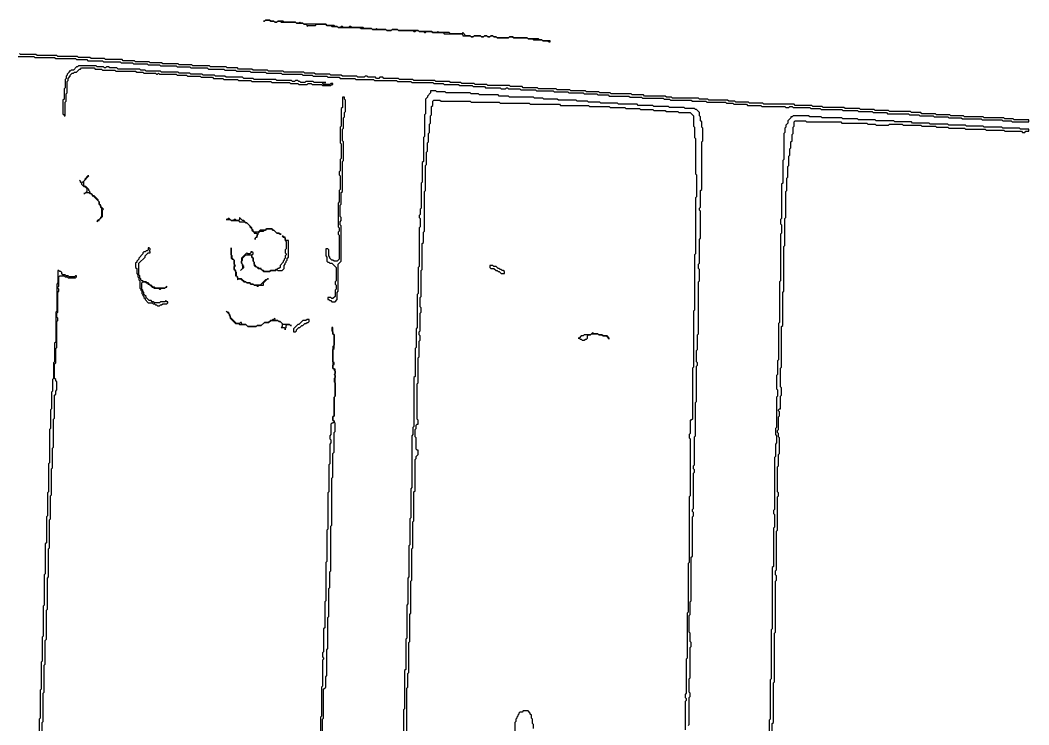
# Model space of a CAD drawing. Header units: metres. Extents: x 0 to 500, y 0 to 703.
# Drawn here: x 378.5 to 499.9, y 168.7 to 253.5 of the extents above; entities that cross this region are included whole.
import ezdxf

# ---------------------------------------------------------------- set-up
doc = ezdxf.new("R2010")
doc.units = ezdxf.units.M

msp = doc.modelspace()

# ---------------------------------------------------------------- linework, layer by layer
for points in [[(408, 253.5), (407.875, 253.375), (407.75, 253.375), (407.875, 253.375), (408, 253.5), (408.5, 253.5), (408.625, 253.375), (409, 253.375), (409.125, 253.25), (409.375, 253.25), (409.5, 253.375), (409.75, 253.375), (409.875, 253.25), (411.625, 253.25), (411.75, 253.125), (412.5, 253.125), (412.625, 253), (412.875, 253), (413, 252.875), (413, 252.75), (413.125, 252.875), (414, 252.875), (414.125, 253), (415.25, 253), (415.375, 252.875), (415.875, 252.875), (416, 252.75), (416.625, 252.75), (416.75, 252.625), (419.375, 252.625), (419.5, 252.5), (420.75, 252.5), (420.875, 252.375), (422.5, 252.375), (422.625, 252.25), (423.125, 252.25), (423.25, 252.375), (423.875, 252.375), (424, 252.25), (425.75, 252.25), (425.875, 252.125), (426, 252.125), (426.125, 252.25), (426.375, 252.25), (426.5, 252.125), (427, 252.125), (427.125, 252), (427.25, 252), (427.375, 252.125), (428, 252.125), (428.125, 252), (429.375, 252), (429.5, 251.875), (431.625, 251.875), (431.75, 251.75), (431.75, 251.625), (432.625, 251.625), (432.75, 251.5), (433, 251.5), (433.125, 251.625), (433.875, 251.625), (434, 251.5), (434.25, 251.5), (434.375, 251.625), (434.625, 251.625), (434.75, 251.5), (435, 251.5), (435.125, 251.625), (435.375, 251.625), (435.5, 251.5), (435.75, 251.5), (435.875, 251.375), (437.25, 251.375), (437.375, 251.5), (437.75, 251.5), (437.875, 251.375), (439.5, 251.375), (439.625, 251.25), (440.125, 251.25), (440.25, 251.125), (441.25, 251.125), (441.375, 251), (442, 251), (442.125, 250.875), (442.25, 250.875), (442.25, 251), (441.375, 251), (441.25, 251.125), (441, 251.125), (440.875, 251.25), (439.625, 251.25), (439.5, 251.375), (437.875, 251.375), (437.75, 251.5), (437.375, 251.5), (437.25, 251.375), (435.875, 251.375), (435.75, 251.5), (435.5, 251.5), (435.375, 251.625), (435.125, 251.625), (435, 251.5), (434.75, 251.5), (434.625, 251.625), (434.375, 251.625), (434.25, 251.5), (434, 251.5), (433.875, 251.625), (433.125, 251.625), (433, 251.5), (432.75, 251.5), (432.625, 251.625), (432.125, 251.625), (431.75, 252), (431.625, 251.875), (430.25, 251.875), (430.125, 252), (428.875, 252), (428.75, 252.125), (428.625, 252), (428.125, 252), (428, 252.125), (426.5, 252.125), (426.375, 252.25), (424, 252.25), (423.875, 252.375), (423.25, 252.375), (423.125, 252.25), (422.625, 252.25), (422.5, 252.375), (421.5, 252.375), (421.375, 252.5), (421.25, 252.375), (420.875, 252.375), (420.75, 252.5), (419.875, 252.5), (419.75, 252.625), (418.375, 252.625), (418.25, 252.75), (418.125, 252.75), (418, 252.625), (417.375, 252.625), (417.25, 252.75), (417.125, 252.75), (417, 252.625), (416.75, 252.625), (416.625, 252.75), (416.375, 252.75), (416.25, 252.875), (415.375, 252.875), (415.25, 253), (412.625, 253), (412.5, 253.125), (412.25, 253.125), (412.125, 253.25), (412, 253.125), (411.75, 253.125), (411.625, 253.25), (410.25, 253.25), (410.125, 253.375), (409.5, 253.375), (409.375, 253.25), (409.125, 253.25), (409, 253.375), (408.625, 253.375), (408.5, 253.5)], [(385.5, 248), (385.375, 247.875), (385.25, 247.875), (384.875, 247.5), (384.625, 247.5), (384.5, 247.375), (384.375, 247.375), (384.375, 247.25), (384.125, 247), (384.125, 246.875), (384, 246.75), (384, 246.5), (383.875, 246.375), (383.875, 245.375), (383.75, 245.25), (383.75, 244), (383.625, 243.875), (383.625, 242.25), (383.75, 242.125), (383.75, 242), (383.875, 242), (383.875, 243.625), (384, 243.75), (384, 244.625), (384.125, 244.75), (384.125, 246.125), (384.25, 246.25), (384.25, 246.5), (384.5, 246.75), (384.5, 246.875), (384.75, 247.125), (384.875, 247.125), (385, 247.25), (385.25, 247.25), (385.625, 247.625), (385.75, 247.625), (385.875, 247.75), (387.375, 247.75), (387.5, 247.625), (388.25, 247.625), (388.375, 247.5), (389.875, 247.5), (390, 247.375), (392.375, 247.375), (392.5, 247.25), (393.25, 247.25), (393.375, 247.125), (394.75, 247.125), (394.875, 247), (395, 247), (395.125, 247.125), (395.25, 247), (397.25, 247), (397.375, 246.875), (398.5, 246.875), (398.625, 246.75), (400.125, 246.75), (400.25, 246.625), (401.625, 246.625), (401.75, 246.5), (402.875, 246.5), (403, 246.375), (404.625, 246.375), (404.75, 246.25), (406.25, 246.25), (406.375, 246.125), (408.625, 246.125), (408.75, 246), (410.875, 246), (411, 245.875), (411.875, 245.875), (412, 245.75), (413, 245.75), (413.125, 245.875), (413.5, 245.875), (413.625, 245.75), (414.75, 245.75), (414.875, 245.625), (415.875, 245.625), (416, 245.75), (416.125, 245.75), (416.125, 245.875), (415.875, 245.875), (415.75, 245.75), (415, 245.75), (414.875, 245.875), (415, 246), (415.25, 246), (413.875, 246), (413.75, 246.125), (412.875, 246.125), (412.75, 246), (412.25, 246), (412.125, 246.125), (412, 246.125), (411.875, 246.25), (411.625, 246.25), (411.5, 246.125), (411.25, 246.125), (411.125, 246.25), (409.375, 246.25), (409.25, 246.375), (406.625, 246.375), (406.5, 246.5), (405.375, 246.5), (405.25, 246.625), (403.25, 246.625), (403.125, 246.75), (402, 246.75), (401.875, 246.875), (400.5, 246.875), (400.375, 247), (399, 247), (398.875, 247.125), (397.625, 247.125), (397.5, 247.25), (395.5, 247.25), (395.375, 247.375), (393.625, 247.375), (393.5, 247.5), (393, 247.5), (392.875, 247.625), (390.25, 247.625), (390.125, 247.75), (389.25, 247.75), (389.125, 247.875), (388.875, 247.875), (388.75, 247.75), (388.625, 247.75), (388.5, 247.875), (387.75, 247.875), (387.625, 248)], [(417.25, 244.25), (417.25, 243), (417.125, 242.875), (417.125, 240.75), (417, 240.625), (417, 238.75), (417.125, 238.625), (417.125, 236.875), (417, 236.75), (417, 235.375), (416.875, 235.25), (416.875, 234.875), (417, 234.75), (417, 233.125), (416.875, 233), (416.875, 231.625), (416.75, 231.5), (416.75, 228.625), (416.875, 228.5), (416.875, 228.125), (416.75, 228), (416.75, 227.75), (416.875, 227.625), (416.875, 224.75), (416.625, 224.5), (416.25, 224.5), (416.125, 224.625), (416, 224.625), (415.75, 224.875), (415.75, 225), (415.625, 225.125), (415.625, 225.875), (415.5, 226), (415.25, 226), (415.25, 225.125), (415.375, 225), (415.375, 224.5), (415.5, 224.375), (415.625, 224.375), (415.75, 224.25), (416, 224.25), (416.5, 223.75), (416.5, 222.125), (416.375, 222), (416.375, 221.75), (416.5, 221.625), (416.5, 221.125), (416.375, 221), (416.375, 220.25), (416.125, 220), (416, 220), (415.875, 220.125), (415.5, 220.125), (415.5, 219.875), (415.625, 219.875), (415.75, 219.75), (415.875, 219.75), (416, 219.625), (416.375, 219.625), (416.625, 219.875), (416.625, 220.75), (416.75, 220.875), (416.75, 224.125), (417.125, 224.5), (417.125, 228.75), (417, 228.875), (417, 229.25), (417.125, 229.375), (417.125, 229.75), (417, 229.875), (417, 231.25), (417.125, 231.375), (417.125, 232.75), (417.25, 232.875), (417.25, 236.5), (417.375, 236.625), (417.375, 238.875), (417.25, 239), (417.25, 240.375), (417.375, 240.5), (417.375, 241.75), (417.5, 241.875), (417.5, 242.375), (417.625, 242.5), (417.625, 243.875), (417.5, 244), (417.5, 244.25)], [(386.625, 234.75), (386.25, 234.375), (386.25, 234.25), (385.875, 233.875), (385.75, 234), (385.75, 234.125), (385.625, 234.25), (385.75, 234.125), (385.75, 234), (385.875, 233.875), (385.875, 233.75), (386.125, 233.5), (386.25, 233.5), (386.5, 233.25), (386.5, 232.875), (386.25, 232.625), (386.125, 232.625), (386.25, 232.625), (386.375, 232.75), (386.75, 232.75), (386.875, 232.625), (387, 232.625), (387.125, 232.5), (387.125, 232.375), (387.25, 232.375), (388, 231.625), (388, 231.375), (388.125, 231.25), (388.125, 231), (388.25, 230.875), (388.25, 229.875), (388.125, 229.75), (388.125, 229.625), (387.875, 229.375), (387.75, 229.375), (387.75, 229.25), (387.875, 229.375), (388, 229.375), (388, 229.5), (388.375, 229.875), (388.375, 230.625), (388.5, 230.75), (388.125, 231.125), (388.125, 231.25), (388, 231.375), (388, 231.625), (387.875, 231.75), (387.875, 231.875), (387.375, 232.375), (387.25, 232.375), (386.875, 232.75), (386.875, 232.875), (386.75, 233), (386.75, 233.125), (386.375, 233.5), (386.25, 233.5), (386.125, 233.625), (386.125, 234.125), (386.75, 234.75)], [(404.875, 229.75), (404.875, 229.5), (404.75, 229.375), (404.5, 229.375), (404.375, 229.5), (404.25, 229.5), (404.125, 229.375), (403.875, 229.375), (403.625, 229.625), (403.5, 229.625), (403.375, 229.5), (403.25, 229.5), (403.75, 229.5), (403.875, 229.375), (404.75, 229.375), (404.875, 229.25), (405.5, 229.25), (405.625, 229.125), (405.75, 229.125), (406.125, 228.75), (406.125, 228.625), (406.375, 228.375), (406.375, 228.25), (406.625, 228), (406.625, 227.875), (406.875, 227.875), (407, 227.75), (407, 227.5), (406.75, 227.25), (406.75, 227.125), (406.75, 227.25), (406.875, 227.375), (407, 227.375), (407, 227.625), (407.125, 227.75), (407.125, 227.875), (407.375, 228.125), (407.75, 228.125), (407.875, 228.25), (408, 228.25), (408.125, 228.375), (408.75, 228.375), (408.875, 228.25), (409, 228.25), (409.375, 227.875), (409.625, 227.875), (409.75, 227.75), (409.875, 227.75), (409.75, 227.75), (409.625, 227.875), (409.375, 227.875), (409, 228.25), (408.875, 228.25), (408.75, 228.375), (408.125, 228.375), (408, 228.25), (407.375, 228.25), (407.125, 228), (406.625, 228), (406.5, 228.125), (406.5, 228.25), (406.375, 228.375), (406.375, 228.5), (405.75, 229.125), (405.625, 229.125), (405.375, 229.375), (405.25, 229.375)], [(410, 227.5), (410.125, 227.375), (410.25, 227.375), (410.375, 227.25), (410.375, 227), (410.5, 226.875), (410.5, 226), (410.375, 225.875), (410.375, 225.5), (410.5, 225.375), (410.5, 225.25), (410.375, 225.125), (410.375, 224.875), (410.25, 224.75), (410.25, 224.625), (410.125, 224.5), (410.125, 224.375), (409.75, 224), (409.75, 223.75), (409.625, 223.625), (409.5, 223.625), (409.375, 223.5), (409.25, 223.5), (409.125, 223.375), (408.625, 223.375), (408.5, 223.25), (407.875, 223.25), (407.75, 223.375), (407.625, 223.375), (407.5, 223.5), (407.5, 223.625), (407.25, 223.625), (407.125, 223.75), (407, 223.75), (406.625, 224.125), (406.625, 224.375), (406.5, 224.5), (406.5, 224.875), (406.375, 225), (406.375, 225.25), (406.5, 225.375), (406.5, 225.5), (406.375, 225.625), (406.25, 225.625), (406.25, 225.5), (406.125, 225.375), (405.875, 225.375), (405.75, 225.5), (405.125, 224.875), (405.125, 224.25), (405.25, 224.125), (405.25, 223.625), (405, 223.375), (405.375, 223.75), (405.375, 223.875), (405.25, 224), (405.25, 224.125), (405.125, 224.25), (405.125, 224.5), (405.25, 224.625), (405.25, 224.875), (405.625, 225.25), (406.25, 225.25), (406.375, 225.125), (406.375, 225), (406.5, 224.875), (406.5, 224.5), (406.625, 224.375), (406.625, 224), (406.75, 223.875), (406.875, 223.875), (407.125, 223.625), (407.375, 223.625), (407.75, 223.25), (408.5, 223.25), (408.625, 223.375), (409.25, 223.375), (409.375, 223.5), (409.5, 223.375), (410, 223.375), (410.25, 223.625), (410.25, 224), (410.375, 224.125), (410.375, 224.25), (410.5, 224.375), (410.5, 224.5), (410.625, 224.625), (410.625, 224.875), (410.75, 225), (410.75, 227), (410.5, 227), (410.375, 227.125), (410.375, 227.375), (410.25, 227.375), (410.125, 227.5)], [(393.875, 226.125), (393.875, 225.875), (393.75, 225.75), (393.625, 225.75), (393.5, 225.625), (393.375, 225.625), (393.25, 225.5), (393.25, 225.375), (392.75, 224.875), (392.75, 224.75), (392.5, 224.5), (392.5, 224.375), (392.375, 224.25), (392.375, 223.75), (392.5, 223.625), (392.5, 223), (392.625, 222.875), (392.625, 222.625), (392.75, 222.5), (392.75, 222.25), (392.875, 222.125), (392.875, 221.25), (393, 221.125), (393, 221), (393.125, 220.875), (393.125, 220.625), (393.25, 220.5), (393.25, 220.375), (393.375, 220.25), (393.375, 220.125), (393.5, 220), (393.5, 219.875), (393.875, 219.5), (394.375, 219.5), (394.5, 219.375), (394.625, 219.375), (394.75, 219.25), (394.875, 219.25), (395, 219.125), (395.25, 219.125), (395.375, 219.25), (395.5, 219.25), (395.625, 219.375), (396.125, 219.375), (396.25, 219.5), (396.25, 219.625), (396.125, 219.625), (396, 219.75), (395.875, 219.625), (395.375, 219.625), (395.25, 219.5), (394.625, 219.5), (394.5, 219.625), (394.375, 219.625), (394.25, 219.75), (394, 219.75), (393.625, 220.125), (393.625, 220.25), (393.375, 220.5), (393.375, 220.75), (393.25, 220.875), (393.25, 221), (393.125, 221.125), (393.125, 221.875), (393.25, 222), (393.5, 222), (393.625, 221.875), (393.75, 221.875), (393.875, 221.75), (394, 221.75), (394.375, 221.375), (394.5, 221.375), (394.625, 221.25), (395.125, 221.25), (395.25, 221.125), (395.375, 221.125), (395.5, 221.25), (395.875, 221.25), (396, 221.375), (396.125, 221.375), (396.125, 221.5), (395.875, 221.25), (394.75, 221.25), (394.625, 221.375), (394.5, 221.375), (394.25, 221.625), (394.125, 221.625), (393.875, 221.875), (393.75, 221.875), (393.625, 222), (393.375, 222), (393.25, 222.125), (393.125, 222.125), (393, 222.25), (393, 222.375), (392.875, 222.5), (392.875, 222.75), (392.75, 222.875), (392.75, 224.25), (393.5, 225), (393.5, 225.125), (393.875, 225.5), (394.125, 225.5), (394.125, 225.625), (394, 225.75), (394.125, 225.875), (394.125, 226), (394, 226.125)], [(403.875, 226.125), (403.875, 224.875), (404, 224.75), (404.125, 224.75), (404.25, 224.625), (404.25, 223.5), (404.375, 223.375), (404.375, 222.75), (404.5, 222.75), (404.625, 222.625), (404.625, 222.25), (404.75, 222.375), (405, 222.375), (405.375, 222), (405.625, 222), (405.75, 221.875), (406.125, 221.875), (406.25, 221.75), (406.5, 221.75), (406.625, 221.625), (406.875, 221.625), (407, 221.5), (407.125, 221.5), (407.25, 221.625), (407.75, 221.625), (407.75, 221.875), (408.25, 222.375), (408.375, 222.375), (408.25, 222.375), (408.125, 222.25), (408, 222.25), (407.375, 221.625), (406.625, 221.625), (406.5, 221.75), (406.25, 221.75), (406.125, 221.875), (405.75, 221.875), (405.625, 222), (405.5, 222), (405.125, 222.375), (404.75, 222.375), (404.625, 222.5), (404.625, 222.625), (404.5, 222.75), (404.5, 223.125), (404.375, 223.25), (404.375, 223.375), (404.25, 223.5), (404.25, 223.875), (404.375, 224), (404.25, 224.125), (404.25, 224.625), (404, 224.875), (404, 225.125), (403.875, 225.25)], [(435, 224), (435, 223.75), (435.125, 223.625), (435.5, 223.625), (435.75, 223.375), (435.875, 223.375), (436, 223.25), (436.125, 223.25), (436.375, 223), (436.75, 223), (436.75, 223.25), (436.625, 223.375), (436.5, 223.375), (436.375, 223.5), (436.25, 223.5), (436.125, 223.625), (436, 223.625), (435.75, 223.875), (435.5, 223.875), (435.375, 224)], [(403.25, 218.5), (403.625, 218.125), (403.625, 218), (403.75, 217.875), (403.75, 217.625), (404.375, 217), (404.75, 217), (404.875, 216.875), (405.625, 216.875), (405.875, 216.625), (406.875, 216.625), (407, 216.75), (407.5, 216.75), (407.875, 217.125), (408.375, 217.125), (408.625, 217.375), (409.5, 217.375), (409.625, 217.25), (409.75, 217.25), (410, 217), (410, 216.625), (409.875, 216.5), (410.25, 216.5), (410.375, 216.375), (410.375, 216.25), (410.375, 216.375), (410.5, 216.5), (410.5, 216.75), (410.625, 216.875), (410.875, 216.875), (411, 216.75), (411.125, 216.75), (411, 216.75), (410.875, 216.875), (410.125, 216.875), (409.75, 217.25), (409.625, 217.25), (409.5, 217.375), (409.25, 217.375), (409.125, 217.5), (409.125, 217.625), (409, 217.5), (408.875, 217.5), (408.75, 217.375), (408.625, 217.375), (408.375, 217.125), (407.875, 217.125), (407.5, 216.75), (407, 216.75), (406.875, 216.625), (405.875, 216.625), (405.625, 216.875), (405.25, 216.875), (405.125, 217), (405.125, 217.125), (405, 217.125), (404.875, 217), (404.5, 217), (403.75, 217.75), (403.75, 218), (403.625, 218.125), (403.625, 218.25), (403.5, 218.375), (403.375, 218.375)], [(413, 217.5), (412.875, 217.375), (412.5, 217.375), (412, 216.875), (411.875, 216.875), (411.375, 216.375), (411.375, 216), (411.625, 216), (411.75, 216.125), (411.75, 216.25), (412, 216.5), (412.125, 216.5), (412.375, 216.75), (412.5, 216.75), (412.75, 217), (412.875, 217), (413, 217.125), (413.125, 217.125), (413.25, 217.25), (413.25, 217.5)], [(447.375, 215.875), (447.125, 215.625), (446.375, 215.625), (446.25, 215.5), (446, 215.5), (445.75, 215.25), (445.625, 215.25), (445.75, 215.25), (445.875, 215.125), (446, 215.125), (446.125, 215), (446.375, 215), (446.5, 215.125), (446.625, 215.125), (446.75, 215.25), (446.75, 215.5), (446.875, 215.625), (447.125, 215.625), (447.25, 215.75), (448, 215.75), (448.125, 215.625), (448.5, 215.625), (448.625, 215.5), (449, 215.5), (449.375, 215.125), (449.375, 215.25), (449.125, 215.5), (448.625, 215.5), (448.5, 215.625), (448.125, 215.625), (448, 215.75), (447.5, 215.75)]]:
    msp.add_lwpolyline(points, close=True)
for points in [[(378.25, 249.125), (380.125, 249.125), (380.25, 249), (382.625, 249), (382.75, 248.875), (385.125, 248.875), (385.25, 248.75), (386.5, 248.75), (386.625, 248.625), (388.375, 248.625), (388.5, 248.5), (390.5, 248.5), (390.625, 248.375), (392, 248.375), (392.125, 248.25), (393.75, 248.25), (393.875, 248.125), (395.25, 248.125), (395.375, 248), (397.25, 248), (397.375, 247.875), (398.875, 247.875), (399, 247.75), (401, 247.75), (401.125, 247.625), (403, 247.625), (403.125, 247.5), (404.375, 247.5), (404.5, 247.375), (406.125, 247.375), (406.25, 247.25), (408, 247.25), (408.125, 247.125), (409.875, 247.125), (410, 247), (412.375, 247), (412.5, 246.875), (413.625, 246.875), (413.75, 246.75), (415.375, 246.75), (415.5, 246.625), (416.875, 246.625), (417, 246.5), (418.75, 246.5), (418.875, 246.375), (421, 246.375), (421.125, 246.25), (423.75, 246.25), (423.875, 246.125), (425.5, 246.125), (425.625, 246), (428.125, 246), (428.25, 245.875), (429.375, 245.875), (429.5, 245.75), (431.25, 245.75), (431.375, 245.625), (432.875, 245.625), (433, 245.5), (434.375, 245.5), (434.5, 245.375), (436.25, 245.375), (436.375, 245.25), (436.875, 245.25), (437, 245.375), (437.125, 245.375), (437.25, 245.25), (438.625, 245.25), (438.75, 245.125), (440.5, 245.125), (440.625, 245), (442.625, 245), (442.75, 244.875), (444.375, 244.875), (444.5, 244.75), (446.25, 244.75), (446.375, 244.625), (447.875, 244.625), (448, 244.5), (449.25, 244.5), (449.375, 244.375), (451.75, 244.375), (451.875, 244.25), (453.25, 244.25), (453.375, 244.125), (455.875, 244.125), (456, 244), (456.625, 244), (456.75, 243.875), (459.25, 243.875), (459.375, 243.75), (461, 243.75), (461.125, 243.625), (463.375, 243.625), (463.5, 243.5), (464.25, 243.5), (464.375, 243.375), (465.875, 243.375), (466, 243.25), (467.625, 243.25), (467.75, 243.125), (470.5, 243.125), (470.625, 243), (471, 243), (471.125, 243.125), (471.375, 243.125), (471.5, 243), (473.5, 243), (473.625, 242.875), (474.75, 242.875), (474.875, 242.75), (477.375, 242.75), (477.5, 242.625), (479.25, 242.625), (479.375, 242.5), (481, 242.5), (481.125, 242.375), (482.75, 242.375), (482.875, 242.25), (485.375, 242.25), (485.5, 242.125), (486.625, 242.125), (486.75, 242), (488.375, 242), (488.5, 241.875), (490.125, 241.875), (490.25, 241.75), (491.75, 241.75), (491.875, 241.625), (494.125, 241.625), (494.25, 241.5), (496.625, 241.5), (496.75, 241.375), (497.75, 241.375), (497.875, 241.25), (499.875, 241.25), (499.875, 241.5), (498.125, 241.5), (498, 241.625), (497, 241.625), (496.875, 241.75), (494.5, 241.75), (494.375, 241.875), (492.125, 241.875), (492, 242), (490.5, 242), (490.375, 242.125), (488.75, 242.125), (488.625, 242.25), (487, 242.25), (486.875, 242.375), (485.75, 242.375), (485.625, 242.5), (483.125, 242.5), (483, 242.625), (481.375, 242.625), (481.25, 242.75), (479.625, 242.75), (479.5, 242.875), (477.75, 242.875), (477.625, 243), (475.125, 243), (475, 243.125), (473.875, 243.125), (473.75, 243.25), (471.75, 243.25), (471.625, 243.375), (468, 243.375), (467.875, 243.5), (466.25, 243.5), (466.125, 243.625), (464.625, 243.625), (464.5, 243.75), (463.75, 243.75), (463.625, 243.875), (461.375, 243.875), (461.25, 244), (460.25, 244), (460.125, 244.125), (457, 244.125), (456.875, 244.25), (456.25, 244.25), (456.125, 244.375), (453.625, 244.375), (453.5, 244.5), (452.125, 244.5), (452, 244.625), (449.625, 244.625), (449.5, 244.75), (448.25, 244.75), (448.125, 244.875), (446.625, 244.875), (446.5, 245), (444.75, 245), (444.625, 245.125), (443.125, 245.125), (443, 245.25), (440.875, 245.25), (440.75, 245.375), (439, 245.375), (438.875, 245.5), (437.5, 245.5), (437.375, 245.625), (434.75, 245.625), (434.625, 245.75), (433.25, 245.75), (433.125, 245.875), (431.625, 245.875), (431.5, 246), (430.25, 246), (430.125, 246.125), (428.5, 246.125), (428.375, 246.25), (425.875, 246.25), (425.75, 246.375), (424.125, 246.375), (424, 246.5), (422.25, 246.5), (422.125, 246.625), (421.75, 246.625), (421.625, 246.5), (421.375, 246.5), (421.25, 246.625), (420.375, 246.625), (420.25, 246.75), (420, 246.75), (419.875, 246.625), (419.125, 246.625), (419, 246.75), (417.25, 246.75), (417.125, 246.875), (415.875, 246.875), (415.75, 247), (414, 247), (413.875, 247.125), (412.75, 247.125), (412.625, 247.25), (410.25, 247.25), (410.125, 247.375), (408.375, 247.375), (408.25, 247.5), (406.5, 247.5), (406.375, 247.625), (404.75, 247.625), (404.625, 247.75), (403.375, 247.75), (403.25, 247.875), (401.375, 247.875), (401.25, 248), (399.25, 248), (399.125, 248.125), (397.625, 248.125), (397.5, 248.25), (395.625, 248.25), (395.5, 248.375), (394.125, 248.375), (394, 248.5), (392.375, 248.5), (392.25, 248.625), (390.875, 248.625), (390.75, 248.75), (388.75, 248.75), (388.625, 248.875), (387, 248.875), (386.875, 249), (385.5, 249), (385.375, 249.125), (383, 249.125), (382.875, 249.25), (380.5, 249.25), (380.375, 249.375), (378.5, 249.375), (378.375, 249.5)], [(458.875, 168.625), (459, 168.75), (459, 172), (459.125, 172.125), (459.125, 172.5), (459, 172.625), (459, 174.25), (459.125, 174.375), (459.125, 178), (459.25, 178.125), (459.25, 178.625), (459.125, 178.75), (459.125, 179.75), (459, 179.875), (459, 181.875), (459.125, 182), (459.125, 183.5), (459.25, 183.625), (459.25, 188.875), (459.375, 189), (459.375, 193.75), (459.5, 193.875), (459.5, 194.25), (459.375, 194.375), (459.375, 194.625), (459.5, 194.75), (459.5, 199), (459.625, 199.125), (459.625, 199.375), (459.5, 199.5), (459.5, 199.875), (459.625, 200), (459.625, 203.375), (459.75, 203.5), (459.75, 207.5), (459.875, 207.625), (459.875, 211.875), (460, 212), (460, 212.25), (459.875, 212.375), (459.875, 213.75), (460, 213.875), (460, 215.625), (460.125, 215.75), (460.125, 222), (460.25, 222.125), (460.25, 223.5), (460.125, 223.625), (460.125, 224.125), (460.25, 224.25), (460.25, 227.125), (460.375, 227.25), (460.375, 230.5), (460.25, 230.625), (460.25, 230.875), (460.375, 231), (460.375, 233), (460.5, 233.125), (460.5, 238.875), (460.625, 239), (460.625, 240.5), (460.5, 240.625), (460.5, 241.25), (460.375, 241.375), (460.375, 241.875), (460.25, 242), (460.25, 242.375), (459.875, 242.75), (459.75, 242.75), (459.625, 242.875), (458.5, 242.875), (458.375, 243), (456.625, 243), (456.5, 243.125), (454.75, 243.125), (454.625, 243.25), (452.875, 243.25), (452.75, 243.375), (450.5, 243.375), (450.375, 243.5), (448.375, 243.5), (448.25, 243.625), (446.875, 243.625), (446.75, 243.75), (445.5, 243.75), (445.375, 243.875), (443.25, 243.875), (443.125, 244), (441.5, 244), (441.375, 244.125), (440.375, 244.125), (440.25, 244.25), (437.375, 244.25), (437.25, 244.375), (436.125, 244.375), (436, 244.5), (433.75, 244.5), (433.625, 244.625), (432.75, 244.625), (432.625, 244.75), (429.75, 244.75), (429.625, 244.875), (428.625, 244.875), (428.5, 245), (427.875, 245), (427.875, 244.75), (427.5, 244.375), (427.5, 244.25), (427.25, 244), (427.25, 242.25), (427.125, 242.125), (427.125, 239.5), (427, 239.375), (427, 236.5), (426.875, 236.375), (426.875, 234), (426.75, 233.875), (426.75, 230.875), (426.625, 230.75), (426.625, 230.125), (426.5, 230), (426.5, 229.75), (426.625, 229.625), (426.625, 228.625), (426.5, 228.5), (426.5, 223.875), (426.375, 223.75), (426.375, 220.625), (426.25, 220.5), (426.25, 216.5), (426.125, 216.375), (426.125, 214.125), (426, 214), (426, 210.625), (425.875, 210.5), (425.875, 204.625), (425.75, 204.5), (425.75, 203.625), (425.625, 203.5), (425.625, 197.25), (425.5, 197.125), (425.5, 193.625), (425.375, 193.5), (425.375, 190.375), (425.25, 190.25), (425.25, 186.5), (425.125, 186.375), (425.125, 183.25), (425, 183.125), (425, 179.125), (424.875, 179), (424.875, 175.375), (424.75, 175.25), (424.75, 170.625), (424.625, 170.5), (424.625, 167.25)], [(425, 166.875), (425, 173.125), (425.125, 173.25), (425.125, 174.875), (425.25, 175), (425.25, 178.625), (425.375, 178.75), (425.375, 182), (425.5, 182.125), (425.5, 186), (425.625, 186.125), (425.625, 189.875), (425.75, 190), (425.75, 193.125), (425.875, 193.25), (425.875, 196.75), (426, 196.875), (426, 200.625), (426.125, 200.75), (426.125, 201), (426.375, 201.25), (426.375, 201.75), (426.25, 201.75), (426.125, 201.875), (426.125, 203.25), (426, 203.375), (426, 204.25), (426.125, 204.375), (426.125, 204.75), (426.25, 204.875), (426.375, 204.875), (426.375, 205.375), (426.25, 205.5), (426.25, 209.75), (426.375, 209.875), (426.375, 212.875), (426.5, 213), (426.5, 214.875), (426.625, 215), (426.625, 215.5), (426.5, 215.625), (426.5, 216), (426.625, 216.125), (426.625, 218.25), (426.75, 218.375), (426.75, 218.875), (426.625, 219), (426.625, 220.125), (426.75, 220.25), (426.75, 223.375), (426.875, 223.5), (426.875, 226.625), (427, 226.75), (427, 228), (427.125, 228.125), (427.125, 232.875), (427.25, 233), (427.25, 236), (427.375, 236.125), (427.375, 237.625), (427.5, 237.75), (427.5, 238.75), (427.625, 238.875), (427.625, 239.875), (427.75, 240), (427.75, 241), (427.875, 241.125), (427.875, 242), (428, 242.125), (428, 243.125), (428.125, 243.25), (428.125, 243.75), (428.25, 243.875), (429, 243.875), (429.125, 243.75), (432.625, 243.75), (432.75, 243.625), (436.125, 243.625), (436.25, 243.5), (439.75, 243.5), (439.875, 243.375), (443.375, 243.375), (443.5, 243.25), (446.875, 243.25), (447, 243.125), (449.375, 243.125), (449.5, 243), (451.25, 243), (451.375, 242.875), (453, 242.875), (453.125, 242.75), (454.625, 242.75), (454.75, 242.625), (456.125, 242.625), (456.25, 242.5), (457.625, 242.5), (457.75, 242.375), (459.125, 242.375), (459.5, 242), (459.5, 240.75), (459.625, 240.625), (459.625, 239.375), (459.75, 239.25), (459.75, 235), (459.875, 234.875), (459.875, 232.25), (459.75, 232.125), (459.75, 225.375), (459.625, 225.25), (459.625, 218.625), (459.5, 218.5), (459.5, 211.75), (459.375, 211.625), (459.375, 205.5), (459.25, 205.375), (459.125, 205.375), (459.125, 203.75), (459, 203.625), (459, 203.25), (459.125, 203.125), (459.125, 196.25), (459, 196.125), (459, 188.25), (458.875, 188.125), (458.875, 182.25), (458.75, 182.125), (458.75, 176.75), (458.625, 176.625), (458.625, 172.5), (458.5, 172.375), (458.5, 172), (458.625, 171.875), (458.625, 171.625), (458.5, 171.5), (458.5, 168.125)], [(469, 164.25), (469, 168.875), (469.125, 169), (469.125, 173.75), (469.25, 173.875), (469.25, 179.75), (469.375, 179.875), (469.375, 186), (469.5, 186.125), (469.5, 186.625), (469.375, 186.75), (469.375, 187.25), (469.5, 187.375), (469.5, 192), (469.625, 192.125), (469.625, 196.125), (469.75, 196.25), (469.75, 196.625), (469.625, 196.75), (469.625, 199.75), (469.75, 199.875), (469.75, 201.25), (469.875, 201.375), (469.875, 203.25), (469.75, 203.375), (469.75, 203.75), (469.625, 203.875), (469.625, 204.125), (469.75, 204.25), (469.75, 205.75), (469.875, 205.875), (469.875, 206.375), (469.75, 206.5), (469.75, 206.625), (469.875, 206.75), (470, 206.75), (470, 208.25), (470.125, 208.375), (470.125, 209.25), (470, 209.375), (470, 211.625), (470.125, 211.75), (470.125, 216.625), (470.25, 216.75), (470.25, 220.75), (470.375, 220.875), (470.375, 226.25), (470.5, 226.375), (470.5, 229.625), (470.625, 229.75), (470.625, 232.875), (470.75, 233), (470.75, 234.5), (470.875, 234.625), (470.875, 235.875), (471, 236), (471, 237.125), (471.125, 237.25), (471.125, 238), (471.25, 238.125), (471.25, 238.875), (471.375, 239), (471.375, 239.75), (471.5, 239.875), (471.5, 240.625), (471.625, 240.75), (471.625, 241.25), (471.75, 241.375), (473, 241.375), (473.125, 241.25), (477.25, 241.25), (477.375, 241.125), (480.375, 241.125), (480.5, 241), (481.375, 241), (481.5, 240.875), (483, 240.875), (483.125, 241), (484.625, 241), (484.75, 240.875), (486.875, 240.875), (487, 240.75), (488.625, 240.75), (488.75, 240.625), (490.125, 240.625), (490.25, 240.5), (492.125, 240.5), (492.25, 240.375), (494.625, 240.375), (494.75, 240.25), (496.875, 240.25), (497, 240.125), (499, 240.125), (499.125, 240), (499.375, 240), (499.5, 240.125), (499.875, 240.125), (499.875, 240.375), (498.875, 240.375), (498.75, 240.5), (496.75, 240.5), (496.625, 240.625), (494.5, 240.625), (494.375, 240.75), (492.375, 240.75), (492.25, 240.875), (490.25, 240.875), (490.125, 241), (488, 241), (487.875, 241.125), (485.875, 241.125), (485.75, 241.25), (483.75, 241.25), (483.625, 241.375), (481.5, 241.375), (481.375, 241.5), (479.375, 241.5), (479.25, 241.625), (477.5, 241.625), (477.375, 241.75), (475, 241.75), (474.875, 241.875), (473.5, 241.875), (473.375, 242), (471.5, 242), (471.375, 241.875), (471.25, 241.875), (471.25, 241.75), (470.875, 241.375), (470.875, 241.125), (470.625, 240.875), (470.625, 240.625), (470.5, 240.5), (470.5, 240), (470.375, 239.875), (470.375, 236.75), (470.25, 236.625), (470.25, 233.875), (470.125, 233.75), (470.125, 229.625), (470, 229.5), (470, 229), (470.125, 228.875), (470.125, 227.875), (470, 227.75), (470, 222.125), (469.875, 222), (469.875, 217.125), (469.75, 217), (469.75, 212.625), (469.625, 212.5), (469.625, 210.875), (469.5, 210.75), (469.5, 209.125), (469.625, 209), (469.625, 208.25), (469.5, 208.125), (469.5, 204.5), (469.375, 204.375), (469.375, 203.625), (469.5, 203.5), (469.5, 202.625), (469.375, 202.5), (469.375, 201), (469.25, 200.875), (469.25, 194.625), (469.125, 194.5), (469.125, 194.125), (469.25, 194), (469.25, 192.5), (469.125, 192.375), (469.125, 187.75), (469, 187.625), (469, 180.25), (468.875, 180.125), (468.875, 174.25), (468.75, 174.125), (468.75, 169.375), (468.625, 169.25), (468.625, 164.625)], [(381.125, 166.125), (381.125, 169), (381.25, 169.125), (381.25, 172.5), (381.375, 172.625), (381.375, 175.875), (381.5, 176), (381.5, 178.875), (381.625, 179), (381.625, 182.5), (381.75, 182.625), (381.75, 186.375), (381.875, 186.5), (381.875, 189.875), (382, 190), (382, 193.375), (382.125, 193.5), (382.125, 196.25), (382.25, 196.375), (382.25, 199.5), (382.375, 199.625), (382.375, 202), (382.5, 202.125), (382.5, 205.5), (382.625, 205.625), (382.625, 208.375), (382.75, 208.5), (382.75, 208.875), (382.875, 209), (382.875, 210), (382.75, 210.125), (382.75, 210.25), (382.625, 210.375), (382.625, 212.125), (382.75, 212.25), (382.75, 214), (382.875, 214.125), (382.875, 217.25), (383, 217.375), (383, 217.625), (382.875, 217.75), (382.875, 218.25), (383, 218.375), (383, 220.75), (383.125, 220.875), (383.125, 221.125), (383, 221.25), (383, 221.375), (383.125, 221.5), (383.125, 222.625), (383.25, 222.75), (383.75, 222.75), (383.875, 222.625), (384.125, 222.625), (384.25, 222.5), (385.125, 222.5), (385.25, 222.625), (385.25, 222.75), (385.125, 222.75), (385, 222.625), (384.375, 222.625), (384.25, 222.75), (384, 222.75), (383.875, 222.875), (383.625, 222.875), (383.5, 223), (383.5, 223.125), (383.375, 223.25), (383.25, 223.25), (383.125, 223.375), (383, 223.375), (383, 221.875), (382.875, 221.75), (382.875, 218.5), (382.75, 218.375), (382.75, 214.75), (382.625, 214.625), (382.625, 212.375), (382.5, 212.25), (382.5, 210.375), (382.375, 210.25), (382.375, 208.875), (382.25, 208.75), (382.25, 206.75), (382.125, 206.625), (382.125, 204.375), (382, 204.25), (382, 200.25), (381.875, 200.125), (381.875, 196.75), (381.75, 196.625), (381.75, 193.875), (381.625, 193.75), (381.625, 190.625), (381.5, 190.5), (381.5, 186.875), (381.375, 186.75), (381.375, 183.125), (381.25, 183), (381.25, 179.375), (381.125, 179.25), (381.125, 176.375), (381, 176.25), (381, 173), (380.875, 172.875), (380.875, 169.5), (380.75, 169.375), (380.75, 166.875)], [(414.875, 166), (414.875, 169.375), (415, 169.5), (415, 173), (415.25, 173.25), (415.25, 174.5), (415.375, 174.625), (415.375, 177.75), (415.5, 177.875), (415.5, 181.625), (415.625, 181.75), (415.625, 185.125), (415.75, 185.25), (415.75, 187.125), (415.875, 187.25), (415.875, 192.625), (416, 192.75), (416, 198.375), (416.125, 198.5), (416.125, 201.375), (416.25, 201.5), (416.25, 203.875), (416.375, 204), (416.375, 205), (416.25, 205.125), (416.25, 205.25), (416.125, 205.375), (416.125, 205.75), (416.25, 205.875), (416.25, 208.125), (416.375, 208.25), (416.375, 211.5), (416.25, 211.5), (416.125, 211.625), (416.125, 212), (416.25, 212.125), (416.25, 212.25), (416.125, 212.375), (416.125, 213.875), (416.25, 214), (416.25, 215.625), (416.125, 215.75), (416.125, 216.5), (416, 216.5), (416, 216.125), (416.125, 216), (416.125, 215.75), (416.25, 215.625), (416.25, 214.375), (416.125, 214.25), (416.125, 211.625), (416.25, 211.5), (416.25, 211.375), (416.375, 211.25), (416.375, 211), (416.25, 210.875), (416.375, 210.75), (416.375, 210.5), (416.25, 210.375), (416.25, 210), (416.375, 209.875), (416.375, 208.25), (416.25, 208.125), (416.25, 205.875), (416.125, 205.75), (416.125, 205.375), (416.25, 205.25), (416.25, 205.125), (416.125, 205), (416, 205), (415.875, 204.875), (415.875, 203.625), (415.75, 203.5), (415.75, 203.125), (415.875, 203), (415.875, 202.625), (415.75, 202.5), (415.75, 200.125), (415.625, 200), (415.625, 196.75), (415.5, 196.625), (415.5, 192.25), (415.375, 192.125), (415.375, 188.375), (415.25, 188.25), (415.25, 183.625), (415.125, 183.5), (415.125, 180.375), (415, 180.25), (415, 177.5), (414.875, 177.375), (414.875, 176.875), (415, 176.75), (415, 176.625), (414.875, 176.5), (414.875, 173.375), (414.75, 173.25), (414.75, 169.75), (414.625, 169.625), (414.625, 166.5)], [(440.25, 168.25), (440.25, 168.75), (440.125, 168.875), (440.125, 169.375), (440, 169.5), (440, 169.875), (439.875, 170), (439.875, 170.125), (439.625, 170.375), (439, 170.375), (438.875, 170.25), (438.625, 170.25), (438.5, 170.125), (438.5, 170), (438.375, 169.875), (438.375, 169.75), (438.25, 169.625), (438.25, 169.5), (438.125, 169.375), (438.125, 169.125), (438, 169), (438, 167.625)]]:
    msp.add_lwpolyline(points)

doc.saveas('drawing.dxf')
